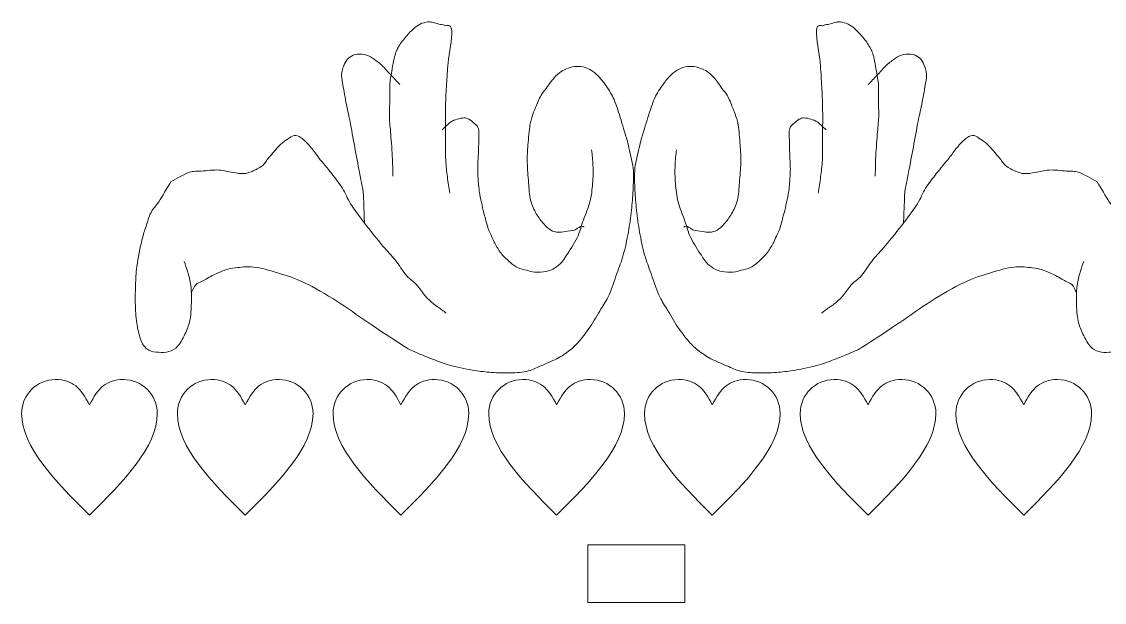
# Model space of a CAD drawing. Header units: millimetres. Extents: x -244 to 210, y -105 to 169.
# Drawn here: x -70.74 to -29.34, y 146.64 to 168.85 of the extents above; entities that cross this region are included whole.
import ezdxf

# ---------------------------------------------------------------- set-up
doc = ezdxf.new("R2010")
doc.units = ezdxf.units.MM
doc.header["$MEASUREMENT"] = 0
doc.layers.add('Camada 1', color=7, linetype='Continuous')

msp = doc.modelspace()

# ---------------------------------------------------------------- linework, layer by layer
at = {"layer": 'Camada 1', "color": 240, "lineweight": 9}
msp.add_lwpolyline([(-49.0958, 146.6429), (-45.3834, 146.6429), (-45.3834, 148.8427), (-49.0958, 148.8427), (-49.0958, 146.6429)], close=True, dxfattribs=at)
at = {"layer": 'Camada 1', "color": 250, "lineweight": 9}
for points, knots in [([(-56.5491, 162.9429), (-56.5532, 163.1602), (-56.5488, 163.3274), (-56.5615, 163.5949), (-56.5615, 163.5949), (-56.5742, 163.8624), (-56.6061, 164.2786), (-56.6252, 164.5458), (-56.6252, 164.5458), (-56.6443, 164.8129), (-56.67, 164.9748), (-56.6762, 165.1978), (-56.6762, 165.1978), (-56.6825, 165.4208), (-56.6652, 165.6642), (-56.6628, 165.877), (-56.6628, 165.877), (-56.6605, 166.0898), (-56.6712, 166.3188), (-56.6624, 166.4747), (-56.6624, 166.4747), (-56.6536, 166.6305), (-56.6408, 166.6286), (-56.6106, 166.8007), (-56.6106, 166.8007), (-56.5804, 166.9728), (-56.5315, 167.3188), (-56.4812, 167.5071), (-56.4812, 167.5071), (-56.4309, 167.6954), (-56.3894, 167.782), (-56.3134, 167.9146), (-56.3134, 167.9146), (-56.2373, 168.0472), (-56.1225, 168.1839), (-56.0296, 168.295), (-56.0296, 168.295), (-55.9367, 168.4059), (-55.8444, 168.503), (-55.7568, 168.5803), (-55.7568, 168.5803), (-55.6691, 168.6576), (-55.5955, 168.7143), (-55.5047, 168.7577), (-55.5047, 168.7577), (-55.4139, 168.801), (-55.2906, 168.8281), (-55.2139, 168.8395), (-55.2139, 168.8395), (-55.1372, 168.8509), (-55.117, 168.8396), (-55.0459, 168.8259), (-55.0459, 168.8259), (-54.9749, 168.8123), (-54.8694, 168.7781), (-54.7876, 168.7577), (-54.7876, 168.7577), (-54.7058, 168.7372), (-54.6373, 168.7442), (-54.555, 168.7031), (-54.555, 168.7031), (-54.4727, 168.662), (-54.3226, 168.8134), (-54.2968, 168.512), (-54.2968, 168.512), (-54.271, 168.2107), (-54.4008, 167.6253), (-54.4334, 167.284), (-54.4334, 167.284), (-54.466, 166.9427), (-54.4758, 166.7451), (-54.4921, 166.4653), (-54.4921, 166.4653), (-54.5085, 166.1855), (-54.5249, 165.9472), (-54.5316, 165.6057), (-54.5316, 165.6057), (-54.5383, 165.2643), (-54.5335, 164.7583), (-54.5325, 164.4186), (-54.5325, 164.4186), (-54.5315, 164.0789), (-54.5373, 163.8192), (-54.5254, 163.5677), (-54.5254, 163.5677), (-54.5136, 163.3163), (-54.4871, 163.1287), (-54.4615, 162.9157), (-54.4615, 162.9157), (-54.4359, 162.7027), (-54.4017, 162.4991), (-54.3717, 162.2908)], [0, 0, 0, 0, 0.0416667, 0.0416667, 0.0416667, 0.0416667, 0.0833333, 0.0833333, 0.0833333, 0.0833333, 0.125, 0.125, 0.125, 0.125, 0.1666667, 0.1666667, 0.1666667, 0.1666667, 0.2083333, 0.2083333, 0.2083333, 0.2083333, 0.25, 0.25, 0.25, 0.25, 0.2916667, 0.2916667, 0.2916667, 0.2916667, 0.3333333, 0.3333333, 0.3333333, 0.3333333, 0.375, 0.375, 0.375, 0.375, 0.4166667, 0.4166667, 0.4166667, 0.4166667, 0.4583333, 0.4583333, 0.4583333, 0.4583333, 0.5, 0.5, 0.5, 0.5, 0.5416667, 0.5416667, 0.5416667, 0.5416667, 0.5833333, 0.5833333, 0.5833333, 0.5833333, 0.625, 0.625, 0.625, 0.625, 0.6666667, 0.6666667, 0.6666667, 0.6666667, 0.7083333, 0.7083333, 0.7083333, 0.7083333, 0.75, 0.75, 0.75, 0.75, 0.7916667, 0.7916667, 0.7916667, 0.7916667, 0.8333333, 0.8333333, 0.8333333, 0.8333333, 0.875, 0.875, 0.875, 0.875, 0.9166667, 0.9166667, 0.9166667, 0.9166667, 1, 1, 1, 1]), ([(-38.1023, 162.9429), (-38.0978, 163.1602), (-38.102, 163.3274), (-38.0889, 163.5949), (-38.0889, 163.5949), (-38.0758, 163.8624), (-38.0433, 164.2786), (-38.0237, 164.5458), (-38.0237, 164.5458), (-38.0042, 164.8129), (-37.9783, 164.9748), (-37.9717, 165.1978), (-37.9717, 165.1978), (-37.9651, 165.4208), (-37.9821, 165.6642), (-37.9841, 165.877), (-37.9841, 165.877), (-37.9861, 166.0898), (-37.9751, 166.3188), (-37.9837, 166.4747), (-37.9837, 166.4747), (-37.9922, 166.6305), (-38.005, 166.6286), (-38.0349, 166.8007), (-38.0349, 166.8007), (-38.0649, 166.9728), (-38.1133, 167.3188), (-38.1633, 167.5071), (-38.1633, 167.5071), (-38.2133, 167.6954), (-38.2547, 167.782), (-38.3305, 167.9146), (-38.3305, 167.9146), (-38.4063, 168.0472), (-38.521, 168.1839), (-38.6137, 168.295), (-38.6137, 168.295), (-38.7064, 168.4059), (-38.7986, 168.503), (-38.8861, 168.5803), (-38.8861, 168.5803), (-38.9737, 168.6576), (-39.0471, 168.7143), (-39.1379, 168.7577), (-39.1379, 168.7577), (-39.2287, 168.801), (-39.3519, 168.8281), (-39.4286, 168.8395), (-39.4286, 168.8395), (-39.5053, 168.8509), (-39.5255, 168.8396), (-39.5966, 168.8259), (-39.5966, 168.8259), (-39.6677, 168.8123), (-39.7732, 168.7781), (-39.8551, 168.7577), (-39.8551, 168.7577), (-39.9369, 168.7372), (-40.0053, 168.7442), (-40.0877, 168.7031), (-40.0877, 168.7031), (-40.17, 168.662), (-40.3199, 168.8134), (-40.3462, 168.512), (-40.3462, 168.512), (-40.3725, 168.2107), (-40.2435, 167.6253), (-40.2114, 167.284), (-40.2114, 167.284), (-40.1794, 166.9427), (-40.1699, 166.7451), (-40.1539, 166.4653), (-40.1539, 166.4653), (-40.138, 166.1855), (-40.122, 165.9472), (-40.1158, 165.6057), (-40.1158, 165.6057), (-40.1096, 165.2643), (-40.1152, 164.7583), (-40.1167, 164.4186), (-40.1167, 164.4186), (-40.1182, 164.0789), (-40.1128, 163.8192), (-40.125, 163.5677), (-40.125, 163.5677), (-40.1372, 163.3163), (-40.164, 163.1287), (-40.1899, 162.9157), (-40.1899, 162.9157), (-40.2159, 162.7027), (-40.2504, 162.4991), (-40.2806, 162.2908)], [0, 0, 0, 0, 0.0416667, 0.0416667, 0.0416667, 0.0416667, 0.0833333, 0.0833333, 0.0833333, 0.0833333, 0.125, 0.125, 0.125, 0.125, 0.1666667, 0.1666667, 0.1666667, 0.1666667, 0.2083333, 0.2083333, 0.2083333, 0.2083333, 0.25, 0.25, 0.25, 0.25, 0.2916667, 0.2916667, 0.2916667, 0.2916667, 0.3333333, 0.3333333, 0.3333333, 0.3333333, 0.375, 0.375, 0.375, 0.375, 0.4166667, 0.4166667, 0.4166667, 0.4166667, 0.4583333, 0.4583333, 0.4583333, 0.4583333, 0.5, 0.5, 0.5, 0.5, 0.5416667, 0.5416667, 0.5416667, 0.5416667, 0.5833333, 0.5833333, 0.5833333, 0.5833333, 0.625, 0.625, 0.625, 0.625, 0.6666667, 0.6666667, 0.6666667, 0.6666667, 0.7083333, 0.7083333, 0.7083333, 0.7083333, 0.75, 0.75, 0.75, 0.75, 0.7916667, 0.7916667, 0.7916667, 0.7916667, 0.8333333, 0.8333333, 0.8333333, 0.8333333, 0.875, 0.875, 0.875, 0.875, 0.9166667, 0.9166667, 0.9166667, 0.9166667, 1, 1, 1, 1]), ([(-56.2758, 166.4475), (-56.3874, 166.5652), (-56.4947, 166.6784), (-56.6106, 166.8007), (-56.6106, 166.8007), (-56.7265, 166.923), (-56.853, 167.0723), (-56.9712, 167.181), (-56.9712, 167.181), (-57.0894, 167.2898), (-57.2091, 167.3846), (-57.3189, 167.4527), (-57.3189, 167.4527), (-57.4286, 167.5208), (-57.5158, 167.5659), (-57.6281, 167.5886), (-57.6281, 167.5886), (-57.7403, 167.6113), (-57.8851, 167.6114), (-57.9889, 167.5886), (-57.9889, 167.5886), (-58.0927, 167.5658), (-58.1766, 167.5174), (-58.2467, 167.4527), (-58.2467, 167.4527), (-58.3168, 167.3882), (-58.3577, 167.3096), (-58.4015, 167.2083), (-58.4015, 167.2083), (-58.4453, 167.1068), (-58.4932, 166.9822), (-58.5049, 166.8551), (-58.5049, 166.8551), (-58.5166, 166.7279), (-58.4943, 166.6832), (-58.4665, 166.5019), (-58.4665, 166.5019), (-58.4387, 166.3205), (-58.3852, 166.0129), (-58.3382, 165.7683), (-58.3382, 165.7683), (-58.2911, 165.5237), (-58.2397, 165.3201), (-58.1841, 165.0348), (-58.1841, 165.0348), (-58.1285, 164.7495), (-58.0643, 164.3782), (-58.0044, 164.0567), (-58.0044, 164.0567), (-57.9445, 163.7352), (-57.8782, 163.3911), (-57.8247, 163.1059), (-57.8247, 163.1059), (-57.7712, 162.8206), (-57.7115, 162.5598), (-57.6836, 162.3451), (-57.6836, 162.3451), (-57.6556, 162.1305), (-57.6666, 162.0282), (-57.6582, 161.8289), (-57.6582, 161.8289), (-57.6497, 161.6297), (-57.6413, 161.3761), (-57.6329, 161.1498)], [0, 0, 0, 0, 0.0588235, 0.0588235, 0.0588235, 0.0588235, 0.1176471, 0.1176471, 0.1176471, 0.1176471, 0.1764706, 0.1764706, 0.1764706, 0.1764706, 0.2352941, 0.2352941, 0.2352941, 0.2352941, 0.2941176, 0.2941176, 0.2941176, 0.2941176, 0.3529412, 0.3529412, 0.3529412, 0.3529412, 0.4117647, 0.4117647, 0.4117647, 0.4117647, 0.4705882, 0.4705882, 0.4705882, 0.4705882, 0.5294118, 0.5294118, 0.5294118, 0.5294118, 0.5882353, 0.5882353, 0.5882353, 0.5882353, 0.6470588, 0.6470588, 0.6470588, 0.6470588, 0.7058824, 0.7058824, 0.7058824, 0.7058824, 0.7647059, 0.7647059, 0.7647059, 0.7647059, 0.8235294, 0.8235294, 0.8235294, 0.8235294, 0.8823529, 0.8823529, 0.8823529, 0.8823529, 1, 1, 1, 1]), ([(-38.3703, 166.4475), (-38.2585, 166.5652), (-38.151, 166.6784), (-38.0349, 166.8007), (-38.0349, 166.8007), (-37.9189, 166.923), (-37.7922, 167.0723), (-37.6738, 167.181), (-37.6738, 167.181), (-37.5555, 167.2898), (-37.4356, 167.3846), (-37.3257, 167.4527), (-37.3257, 167.4527), (-37.2159, 167.5208), (-37.1286, 167.5659), (-37.0163, 167.5886), (-37.0163, 167.5886), (-36.904, 167.6113), (-36.7593, 167.6114), (-36.6555, 167.5886), (-36.6555, 167.5886), (-36.5517, 167.5658), (-36.4679, 167.5174), (-36.3979, 167.4527), (-36.3979, 167.4527), (-36.3279, 167.3882), (-36.287, 167.3096), (-36.2434, 167.2083), (-36.2434, 167.2083), (-36.1998, 167.1068), (-36.1521, 166.9822), (-36.1406, 166.8551), (-36.1406, 166.8551), (-36.1291, 166.7279), (-36.1514, 166.6832), (-36.1795, 166.5019), (-36.1795, 166.5019), (-36.2076, 166.3205), (-36.2615, 166.0129), (-36.3089, 165.7683), (-36.3089, 165.7683), (-36.3564, 165.5237), (-36.4081, 165.3201), (-36.4641, 165.0348), (-36.4641, 165.0348), (-36.5202, 164.7495), (-36.5849, 164.3782), (-36.6453, 164.0567), (-36.6453, 164.0567), (-36.7057, 163.7352), (-36.7725, 163.3911), (-36.8264, 163.1059), (-36.8264, 163.1059), (-36.8803, 162.8206), (-36.9404, 162.5598), (-36.9687, 162.3451), (-36.9687, 162.3451), (-36.997, 162.1305), (-36.9861, 162.0282), (-36.9949, 161.8289), (-36.9949, 161.8289), (-37.0036, 161.6297), (-37.0124, 161.3761), (-37.0212, 161.1498)], [0, 0, 0, 0, 0.0588235, 0.0588235, 0.0588235, 0.0588235, 0.1176471, 0.1176471, 0.1176471, 0.1176471, 0.1764706, 0.1764706, 0.1764706, 0.1764706, 0.2352941, 0.2352941, 0.2352941, 0.2352941, 0.2941176, 0.2941176, 0.2941176, 0.2941176, 0.3529412, 0.3529412, 0.3529412, 0.3529412, 0.4117647, 0.4117647, 0.4117647, 0.4117647, 0.4705882, 0.4705882, 0.4705882, 0.4705882, 0.5294118, 0.5294118, 0.5294118, 0.5294118, 0.5882353, 0.5882353, 0.5882353, 0.5882353, 0.6470588, 0.6470588, 0.6470588, 0.6470588, 0.7058824, 0.7058824, 0.7058824, 0.7058824, 0.7647059, 0.7647059, 0.7647059, 0.7647059, 0.8235294, 0.8235294, 0.8235294, 0.8235294, 0.8823529, 0.8823529, 0.8823529, 0.8823529, 1, 1, 1, 1]), ([(-49.231, 160.9868), (-49.3123, 161.1146), (-49.5468, 160.8871), (-49.6048, 160.8781), (-49.6048, 160.8781), (-49.6628, 160.869), (-49.8497, 160.8373), (-49.9528, 160.8237), (-49.9528, 160.8237), (-50.0559, 160.8101), (-50.1307, 160.7875), (-50.2234, 160.7966), (-50.2234, 160.7966), (-50.3161, 160.8056), (-50.4137, 160.8233), (-50.5068, 160.8781), (-50.5068, 160.8781), (-50.6, 160.9329), (-50.6847, 161.0181), (-50.7773, 161.1226), (-50.7773, 161.1226), (-50.8698, 161.227), (-50.9761, 161.3521), (-51.0605, 161.503), (-51.0605, 161.503), (-51.1449, 161.6537), (-51.2284, 161.8137), (-51.2792, 162.0192), (-51.2792, 162.0192), (-51.3299, 162.2246), (-51.3347, 162.4581), (-51.356, 162.6983), (-51.356, 162.6983), (-51.3773, 162.9386), (-51.4028, 163.2176), (-51.407, 163.4591), (-51.407, 163.4591), (-51.4111, 163.7005), (-51.398, 163.8977), (-51.3807, 164.1382), (-51.3807, 164.1382), (-51.3633, 164.3787), (-51.3351, 164.7009), (-51.3028, 164.899), (-51.3028, 164.899), (-51.2704, 165.097), (-51.2244, 165.2003), (-51.1886, 165.3129), (-51.1886, 165.3129), (-51.1527, 165.4254), (-51.1395, 165.4516), (-51.0882, 165.5722), (-51.0882, 165.5722), (-51.037, 165.6927), (-50.9491, 165.9157), (-50.8811, 166.0361), (-50.8811, 166.0361), (-50.8131, 166.1565), (-50.7464, 166.202), (-50.6839, 166.2885), (-50.6839, 166.2885), (-50.6214, 166.3749), (-50.58, 166.4613), (-50.5061, 166.5546), (-50.5061, 166.5546), (-50.4321, 166.6479), (-50.3286, 166.7709), (-50.2409, 166.8474), (-50.2409, 166.8474), (-50.1533, 166.9238), (-50.0741, 166.9656), (-49.9824, 167.0111), (-49.9824, 167.0111), (-49.8908, 167.0566), (-49.7953, 167.0998), (-49.6916, 167.1203), (-49.6916, 167.1203), (-49.5879, 167.1407), (-49.4745, 167.1499), (-49.3621, 167.1339), (-49.3621, 167.1339), (-49.2498, 167.118), (-49.1236, 167.0773), (-49.0198, 167.0248), (-49.0198, 167.0248), (-48.9161, 166.9723), (-48.8339, 166.9068), (-48.7422, 166.8201), (-48.7422, 166.8201), (-48.6504, 166.7334), (-48.5702, 166.643), (-48.4711, 166.5063), (-48.4711, 166.5063), (-48.3719, 166.3695), (-48.2362, 166.1733), (-48.1484, 166.0015), (-48.1484, 166.0015), (-48.0607, 165.8296), (-48.0239, 165.7037), (-47.9486, 165.4829), (-47.9486, 165.4829), (-47.8733, 165.262), (-47.7649, 164.9053), (-47.6972, 164.6779), (-47.6972, 164.6779), (-47.6295, 164.4504), (-47.5988, 164.3582), (-47.5426, 164.1185), (-47.5426, 164.1185), (-47.4864, 163.8787), (-47.3916, 163.5343), (-47.3608, 163.2417), (-47.3608, 163.2417), (-47.3299, 162.9491), (-47.3504, 162.6676), (-47.3614, 162.3995), (-47.3614, 162.3995), (-47.3724, 162.1314), (-47.3961, 161.9063), (-47.4264, 161.6388), (-47.4264, 161.6388), (-47.4567, 161.3713), (-47.4911, 161.0826), (-47.543, 160.7966), (-47.543, 160.7966), (-47.5949, 160.5105), (-47.6634, 160.191), (-47.737, 159.9272), (-47.737, 159.9272), (-47.8105, 159.6633), (-47.8919, 159.4744), (-47.9823, 159.2208), (-47.9823, 159.2208), (-48.0727, 158.9672), (-48.1776, 158.6336), (-48.2793, 158.4058), (-48.2793, 158.4058), (-48.3811, 158.178), (-48.4686, 158.0662), (-48.589, 157.8624), (-48.589, 157.8624), (-48.7094, 157.6587), (-48.8684, 157.3826), (-49.0019, 157.1832), (-49.0019, 157.1832), (-49.1354, 156.9838), (-49.2597, 156.8167), (-49.3889, 156.6671), (-49.3889, 156.6671), (-49.5181, 156.5174), (-49.6271, 156.4046), (-49.7758, 156.2867), (-49.7758, 156.2867), (-49.9244, 156.1687), (-50.0937, 156.0604), (-50.2786, 155.9607), (-50.2786, 155.9607), (-50.4635, 155.861), (-50.689, 155.7705), (-50.8845, 155.689), (-50.8845, 155.689), (-51.08, 155.6075), (-51.2428, 155.517), (-51.4516, 155.4716), (-51.4516, 155.4716), (-51.6605, 155.4263), (-51.9005, 155.4218), (-52.1347, 155.4173), (-52.1347, 155.4173), (-52.3688, 155.4128), (-52.6265, 155.4264), (-52.8563, 155.4445), (-52.8563, 155.4445), (-53.0861, 155.4626), (-53.26, 155.4807), (-53.5134, 155.526), (-53.5134, 155.526), (-53.7669, 155.5712), (-54.1297, 155.6482), (-54.3767, 155.7162), (-54.3767, 155.7162), (-54.6237, 155.7841), (-54.7589, 155.8429), (-54.9951, 155.9335), (-54.9951, 155.9335), (-55.2313, 156.024), (-55.5833, 156.1599), (-55.7938, 156.2595), (-55.7938, 156.2595), (-56.0044, 156.3591), (-55.9741, 156.3501), (-56.2575, 156.5312), (-56.2575, 156.5312), (-56.5409, 156.7123), (-57.0883, 157.0745), (-57.494, 157.3462), (-57.494, 157.3462), (-57.8997, 157.6179), (-58.286, 157.9077), (-58.6919, 158.1613), (-58.6919, 158.1613), (-59.0977, 158.4148), (-59.5502, 158.6864), (-59.9284, 158.8676), (-59.9284, 158.8676), (-60.3067, 159.0489), (-60.6369, 159.1484), (-60.9591, 159.248), (-60.9591, 159.248), (-61.2813, 159.3476), (-61.5941, 159.4336), (-61.861, 159.4653), (-61.861, 159.4653), (-62.1278, 159.497), (-62.3763, 159.4563), (-62.5569, 159.4382), (-62.5569, 159.4382), (-62.7374, 159.42), (-62.8037, 159.4019), (-62.9435, 159.3567), (-62.9435, 159.3567), (-63.0833, 159.3114), (-63.2464, 159.2389), (-63.3947, 159.1665), (-63.3947, 159.1665), (-63.543, 159.0941), (-63.7191, 158.9853), (-63.833, 158.922), (-63.833, 158.922), (-63.9469, 158.8586), (-64.0054, 158.8626), (-64.078, 158.7861), (-64.078, 158.7861), (-64.1505, 158.7097), (-64.1984, 158.5779), (-64.2586, 158.4737)], [0, 0, 0, 0, 0.0166667, 0.0166667, 0.0166667, 0.0166667, 0.0333333, 0.0333333, 0.0333333, 0.0333333, 0.05, 0.05, 0.05, 0.05, 0.0666667, 0.0666667, 0.0666667, 0.0666667, 0.0833333, 0.0833333, 0.0833333, 0.0833333, 0.1, 0.1, 0.1, 0.1, 0.1166667, 0.1166667, 0.1166667, 0.1166667, 0.1333333, 0.1333333, 0.1333333, 0.1333333, 0.15, 0.15, 0.15, 0.15, 0.1666667, 0.1666667, 0.1666667, 0.1666667, 0.1833333, 0.1833333, 0.1833333, 0.1833333, 0.2, 0.2, 0.2, 0.2, 0.2166667, 0.2166667, 0.2166667, 0.2166667, 0.2333333, 0.2333333, 0.2333333, 0.2333333, 0.25, 0.25, 0.25, 0.25, 0.2666667, 0.2666667, 0.2666667, 0.2666667, 0.2833333, 0.2833333, 0.2833333, 0.2833333, 0.3, 0.3, 0.3, 0.3, 0.3166667, 0.3166667, 0.3166667, 0.3166667, 0.3333333, 0.3333333, 0.3333333, 0.3333333, 0.35, 0.35, 0.35, 0.35, 0.3666667, 0.3666667, 0.3666667, 0.3666667, 0.3833333, 0.3833333, 0.3833333, 0.3833333, 0.4, 0.4, 0.4, 0.4, 0.4166667, 0.4166667, 0.4166667, 0.4166667, 0.4333333, 0.4333333, 0.4333333, 0.4333333, 0.45, 0.45, 0.45, 0.45, 0.4666667, 0.4666667, 0.4666667, 0.4666667, 0.4833333, 0.4833333, 0.4833333, 0.4833333, 0.5, 0.5, 0.5, 0.5, 0.5166667, 0.5166667, 0.5166667, 0.5166667, 0.5333333, 0.5333333, 0.5333333, 0.5333333, 0.55, 0.55, 0.55, 0.55, 0.5666667, 0.5666667, 0.5666667, 0.5666667, 0.5833333, 0.5833333, 0.5833333, 0.5833333, 0.6, 0.6, 0.6, 0.6, 0.6166667, 0.6166667, 0.6166667, 0.6166667, 0.6333333, 0.6333333, 0.6333333, 0.6333333, 0.65, 0.65, 0.65, 0.65, 0.6666667, 0.6666667, 0.6666667, 0.6666667, 0.6833333, 0.6833333, 0.6833333, 0.6833333, 0.7, 0.7, 0.7, 0.7, 0.7166667, 0.7166667, 0.7166667, 0.7166667, 0.7333333, 0.7333333, 0.7333333, 0.7333333, 0.75, 0.75, 0.75, 0.75, 0.7666667, 0.7666667, 0.7666667, 0.7666667, 0.7833333, 0.7833333, 0.7833333, 0.7833333, 0.8, 0.8, 0.8, 0.8, 0.8166667, 0.8166667, 0.8166667, 0.8166667, 0.8333333, 0.8333333, 0.8333333, 0.8333333, 0.85, 0.85, 0.85, 0.85, 0.8666667, 0.8666667, 0.8666667, 0.8666667, 0.8833333, 0.8833333, 0.8833333, 0.8833333, 0.9, 0.9, 0.9, 0.9, 0.9166667, 0.9166667, 0.9166667, 0.9166667, 0.9333333, 0.9333333, 0.9333333, 0.9333333, 0.95, 0.95, 0.95, 0.95, 0.9666667, 0.9666667, 0.9666667, 0.9666667, 1, 1, 1, 1]), ([(-45.4233, 160.9868), (-45.3418, 161.1146), (-45.1077, 160.8871), (-45.0497, 160.8781), (-45.0497, 160.8781), (-44.9917, 160.869), (-44.8049, 160.8373), (-44.7018, 160.8237), (-44.7018, 160.8237), (-44.5987, 160.8101), (-44.524, 160.7875), (-44.4312, 160.7966), (-44.4312, 160.7966), (-44.3385, 160.8056), (-44.2409, 160.8233), (-44.1476, 160.8781), (-44.1476, 160.8781), (-44.0544, 160.9329), (-43.9695, 161.0181), (-43.8768, 161.1226), (-43.8768, 161.1226), (-43.7841, 161.227), (-43.6777, 161.3521), (-43.593, 161.503), (-43.593, 161.503), (-43.5084, 161.6537), (-43.4247, 161.8137), (-43.3736, 162.0192), (-43.3736, 162.0192), (-43.3225, 162.2246), (-43.3174, 162.4581), (-43.2958, 162.6983), (-43.2958, 162.6983), (-43.2741, 162.9386), (-43.2481, 163.2176), (-43.2436, 163.4591), (-43.2436, 163.4591), (-43.2392, 163.7005), (-43.2519, 163.8977), (-43.2689, 164.1382), (-43.2689, 164.1382), (-43.2859, 164.3787), (-43.3136, 164.7009), (-43.3457, 164.899), (-43.3457, 164.899), (-43.3777, 165.097), (-43.4235, 165.2003), (-43.4592, 165.3129), (-43.4592, 165.3129), (-43.4949, 165.4254), (-43.5081, 165.4516), (-43.5592, 165.5722), (-43.5592, 165.5722), (-43.6102, 165.6927), (-43.6978, 165.9157), (-43.7656, 166.0361), (-43.7656, 166.0361), (-43.8334, 166.1565), (-43.9, 166.202), (-43.9624, 166.2885), (-43.9624, 166.2885), (-44.0248, 166.3749), (-44.066, 166.4613), (-44.1399, 166.5546), (-44.1399, 166.5546), (-44.2137, 166.6479), (-44.317, 166.7709), (-44.4046, 166.8474), (-44.4046, 166.8474), (-44.4921, 166.9238), (-44.5712, 166.9656), (-44.6628, 167.0111), (-44.6628, 167.0111), (-44.7544, 167.0566), (-44.8498, 167.0998), (-44.9534, 167.1203), (-44.9534, 167.1203), (-45.0571, 167.1407), (-45.1706, 167.1499), (-45.2829, 167.1339), (-45.2829, 167.1339), (-45.3953, 167.118), (-45.5216, 167.0773), (-45.6254, 167.0248), (-45.6254, 167.0248), (-45.7292, 166.9723), (-45.8115, 166.9068), (-45.9034, 166.8201), (-45.9034, 166.8201), (-45.9952, 166.7334), (-46.0755, 166.643), (-46.1749, 166.5063), (-46.1749, 166.5063), (-46.2743, 166.3695), (-46.4103, 166.1733), (-46.4983, 166.0015), (-46.4983, 166.0015), (-46.5863, 165.8296), (-46.6234, 165.7037), (-46.699, 165.4829), (-46.699, 165.4829), (-46.7746, 165.262), (-46.8835, 164.9053), (-46.9515, 164.6779), (-46.9515, 164.6779), (-47.0196, 164.4504), (-47.0505, 164.3582), (-47.107, 164.1185), (-47.107, 164.1185), (-47.1635, 163.8787), (-47.2589, 163.5343), (-47.2902, 163.2417), (-47.2902, 163.2417), (-47.3215, 162.9491), (-47.3014, 162.6676), (-47.2908, 162.3995), (-47.2908, 162.3995), (-47.2802, 162.1314), (-47.2569, 161.9063), (-47.2269, 161.6388), (-47.2269, 161.6388), (-47.197, 161.3713), (-47.1631, 161.0826), (-47.1116, 160.7966), (-47.1116, 160.7966), (-47.0601, 160.5105), (-46.9921, 160.191), (-46.919, 159.9272), (-46.919, 159.9272), (-46.8458, 159.6633), (-46.7647, 159.4744), (-46.6746, 159.2208), (-46.6746, 159.2208), (-46.5846, 158.9672), (-46.4802, 158.6336), (-46.3789, 158.4058), (-46.3789, 158.4058), (-46.2775, 158.178), (-46.1901, 158.0662), (-46.07, 157.8624), (-46.07, 157.8624), (-45.9499, 157.6587), (-45.7913, 157.3826), (-45.6581, 157.1832), (-45.6581, 157.1832), (-45.525, 156.9838), (-45.4009, 156.8167), (-45.272, 156.6671), (-45.272, 156.6671), (-45.143, 156.5174), (-45.0341, 156.4046), (-44.8856, 156.2867), (-44.8856, 156.2867), (-44.7372, 156.1687), (-44.5681, 156.0604), (-44.3833, 155.9607), (-44.3833, 155.9607), (-44.1985, 155.861), (-43.9732, 155.7705), (-43.7778, 155.689), (-43.7778, 155.689), (-43.5824, 155.6075), (-43.4198, 155.517), (-43.211, 155.4716), (-43.211, 155.4716), (-43.0022, 155.4263), (-42.7622, 155.4218), (-42.528, 155.4173), (-42.528, 155.4173), (-42.2939, 155.4128), (-42.0362, 155.4264), (-41.8064, 155.4445), (-41.8064, 155.4445), (-41.5765, 155.4626), (-41.4026, 155.4807), (-41.1491, 155.526), (-41.1491, 155.526), (-40.8956, 155.5712), (-40.5327, 155.6482), (-40.2856, 155.7162), (-40.2856, 155.7162), (-40.0384, 155.7841), (-39.9031, 155.8429), (-39.6668, 155.9335), (-39.6668, 155.9335), (-39.4305, 156.024), (-39.0783, 156.1599), (-38.8676, 156.2595), (-38.8676, 156.2595), (-38.6569, 156.3591), (-38.6871, 156.3501), (-38.4035, 156.5312), (-38.4035, 156.5312), (-38.1199, 156.7123), (-37.5719, 157.0745), (-37.1658, 157.3462), (-37.1658, 157.3462), (-36.7597, 157.6179), (-36.3729, 157.9077), (-35.9667, 158.1613), (-35.9667, 158.1613), (-35.5605, 158.4148), (-35.1076, 158.6864), (-34.7291, 158.8676), (-34.7291, 158.8676), (-34.3505, 159.0489), (-34.0202, 159.1484), (-33.6979, 159.248), (-33.6979, 159.248), (-33.3755, 159.3476), (-33.0625, 159.4336), (-32.7956, 159.4653), (-32.7956, 159.4653), (-32.5288, 159.497), (-32.2803, 159.4563), (-32.0998, 159.4382), (-32.0998, 159.4382), (-31.9193, 159.42), (-31.853, 159.4019), (-31.7133, 159.3567), (-31.7133, 159.3567), (-31.5735, 159.3114), (-31.4106, 159.2389), (-31.2624, 159.1665), (-31.2624, 159.1665), (-31.1142, 159.0941), (-30.9382, 158.9853), (-30.8244, 158.922), (-30.8244, 158.922), (-30.7106, 158.8586), (-30.6521, 158.8626), (-30.5797, 158.7861), (-30.5797, 158.7861), (-30.5072, 158.7097), (-30.4596, 158.5779), (-30.3995, 158.4737)], [0, 0, 0, 0, 0.0166667, 0.0166667, 0.0166667, 0.0166667, 0.0333333, 0.0333333, 0.0333333, 0.0333333, 0.05, 0.05, 0.05, 0.05, 0.0666667, 0.0666667, 0.0666667, 0.0666667, 0.0833333, 0.0833333, 0.0833333, 0.0833333, 0.1, 0.1, 0.1, 0.1, 0.1166667, 0.1166667, 0.1166667, 0.1166667, 0.1333333, 0.1333333, 0.1333333, 0.1333333, 0.15, 0.15, 0.15, 0.15, 0.1666667, 0.1666667, 0.1666667, 0.1666667, 0.1833333, 0.1833333, 0.1833333, 0.1833333, 0.2, 0.2, 0.2, 0.2, 0.2166667, 0.2166667, 0.2166667, 0.2166667, 0.2333333, 0.2333333, 0.2333333, 0.2333333, 0.25, 0.25, 0.25, 0.25, 0.2666667, 0.2666667, 0.2666667, 0.2666667, 0.2833333, 0.2833333, 0.2833333, 0.2833333, 0.3, 0.3, 0.3, 0.3, 0.3166667, 0.3166667, 0.3166667, 0.3166667, 0.3333333, 0.3333333, 0.3333333, 0.3333333, 0.35, 0.35, 0.35, 0.35, 0.3666667, 0.3666667, 0.3666667, 0.3666667, 0.3833333, 0.3833333, 0.3833333, 0.3833333, 0.4, 0.4, 0.4, 0.4, 0.4166667, 0.4166667, 0.4166667, 0.4166667, 0.4333333, 0.4333333, 0.4333333, 0.4333333, 0.45, 0.45, 0.45, 0.45, 0.4666667, 0.4666667, 0.4666667, 0.4666667, 0.4833333, 0.4833333, 0.4833333, 0.4833333, 0.5, 0.5, 0.5, 0.5, 0.5166667, 0.5166667, 0.5166667, 0.5166667, 0.5333333, 0.5333333, 0.5333333, 0.5333333, 0.55, 0.55, 0.55, 0.55, 0.5666667, 0.5666667, 0.5666667, 0.5666667, 0.5833333, 0.5833333, 0.5833333, 0.5833333, 0.6, 0.6, 0.6, 0.6, 0.6166667, 0.6166667, 0.6166667, 0.6166667, 0.6333333, 0.6333333, 0.6333333, 0.6333333, 0.65, 0.65, 0.65, 0.65, 0.6666667, 0.6666667, 0.6666667, 0.6666667, 0.6833333, 0.6833333, 0.6833333, 0.6833333, 0.7, 0.7, 0.7, 0.7, 0.7166667, 0.7166667, 0.7166667, 0.7166667, 0.7333333, 0.7333333, 0.7333333, 0.7333333, 0.75, 0.75, 0.75, 0.75, 0.7666667, 0.7666667, 0.7666667, 0.7666667, 0.7833333, 0.7833333, 0.7833333, 0.7833333, 0.8, 0.8, 0.8, 0.8, 0.8166667, 0.8166667, 0.8166667, 0.8166667, 0.8333333, 0.8333333, 0.8333333, 0.8333333, 0.85, 0.85, 0.85, 0.85, 0.8666667, 0.8666667, 0.8666667, 0.8666667, 0.8833333, 0.8833333, 0.8833333, 0.8833333, 0.9, 0.9, 0.9, 0.9, 0.9166667, 0.9166667, 0.9166667, 0.9166667, 0.9333333, 0.9333333, 0.9333333, 0.9333333, 0.95, 0.95, 0.95, 0.95, 0.9666667, 0.9666667, 0.9666667, 0.9666667, 1, 1, 1, 1]), ([(-54.6663, 164.7087), (-54.5589, 164.8084), (-54.4412, 164.9393), (-54.3439, 165.0076), (-54.3439, 165.0076), (-54.2467, 165.0759), (-54.1721, 165.0891), (-54.0861, 165.1163), (-54.0861, 165.1163), (-54.0001, 165.1434), (-53.904, 165.1706), (-53.8283, 165.1706), (-53.8283, 165.1706), (-53.7527, 165.1706), (-53.7021, 165.1527), (-53.6351, 165.1163), (-53.6351, 165.1163), (-53.5681, 165.0799), (-53.4893, 165.0123), (-53.429, 164.9533), (-53.429, 164.9533), (-53.3687, 164.8943), (-53.306, 164.8862), (-53.2745, 164.7631), (-53.2745, 164.7631), (-53.243, 164.6401), (-53.2619, 164.4645), (-53.262, 164.3012), (-53.262, 164.3012), (-53.2621, 164.138), (-53.2687, 163.9662), (-53.2753, 163.785), (-53.2753, 163.785), (-53.2818, 163.6039), (-53.3038, 163.4251), (-53.3015, 163.2145), (-53.3015, 163.2145), (-53.2991, 163.004), (-53.2749, 162.6917), (-53.2612, 162.5293), (-53.2612, 162.5293), (-53.2474, 162.3668), (-53.2403, 162.36), (-53.2194, 162.2427), (-53.2194, 162.2427), (-53.1985, 162.1255), (-53.1663, 161.962), (-53.1357, 161.8266), (-53.1357, 161.8266), (-53.1051, 161.6911), (-53.0751, 161.5798), (-53.0359, 161.4308), (-53.0359, 161.4308), (-52.9967, 161.2819), (-52.9395, 161.0528), (-52.9006, 160.9327), (-52.9006, 160.9327), (-52.8617, 160.8126), (-52.8426, 160.7997), (-52.8038, 160.7144), (-52.8038, 160.7144), (-52.7651, 160.6291), (-52.7287, 160.5334), (-52.6684, 160.4207), (-52.6684, 160.4207), (-52.6081, 160.3079), (-52.5312, 160.1575), (-52.4426, 160.0386), (-52.4426, 160.0386), (-52.354, 159.9197), (-52.2492, 159.8092), (-52.1392, 159.7112), (-52.1392, 159.7112), (-52.0292, 159.6132), (-51.9041, 159.5134), (-51.7841, 159.4519), (-51.7841, 159.4519), (-51.6641, 159.3902), (-51.5321, 159.3722), (-51.4224, 159.3427), (-51.4224, 159.3427), (-51.3126, 159.3132), (-51.2493, 159.2813), (-51.1253, 159.2745), (-51.1253, 159.2745), (-51.0012, 159.2677), (-50.8069, 159.2767), (-50.6795, 159.3018), (-50.6795, 159.3018), (-50.552, 159.3268), (-50.4602, 159.3675), (-50.3628, 159.4246), (-50.3628, 159.4246), (-50.2654, 159.4817), (-50.1747, 159.5606), (-50.0978, 159.6429), (-50.0978, 159.6429), (-50.0209, 159.7252), (-50.0032, 159.7597), (-49.9038, 159.9158), (-49.9038, 159.9158), (-49.8044, 160.0719), (-49.6102, 160.3528), (-49.5019, 160.5792), (-49.5019, 160.5792), (-49.3936, 160.8057), (-49.3415, 161.0323), (-49.2597, 161.2633), (-49.2597, 161.2633), (-49.1779, 161.4942), (-49.0707, 161.7268), (-49.0112, 161.9648), (-49.0112, 161.9648), (-48.9517, 162.2029), (-48.9272, 162.4384), (-48.9076, 162.6712), (-48.9076, 162.6712), (-48.8879, 162.904), (-48.8878, 163.1364), (-48.8942, 163.3503), (-48.8942, 163.3503), (-48.9005, 163.5644), (-48.9282, 163.7488), (-48.9453, 163.9481)], [0, 0, 0, 0, 0.03125, 0.03125, 0.03125, 0.03125, 0.0625, 0.0625, 0.0625, 0.0625, 0.09375, 0.09375, 0.09375, 0.09375, 0.125, 0.125, 0.125, 0.125, 0.15625, 0.15625, 0.15625, 0.15625, 0.1875, 0.1875, 0.1875, 0.1875, 0.21875, 0.21875, 0.21875, 0.21875, 0.25, 0.25, 0.25, 0.25, 0.28125, 0.28125, 0.28125, 0.28125, 0.3125, 0.3125, 0.3125, 0.3125, 0.34375, 0.34375, 0.34375, 0.34375, 0.375, 0.375, 0.375, 0.375, 0.40625, 0.40625, 0.40625, 0.40625, 0.4375, 0.4375, 0.4375, 0.4375, 0.46875, 0.46875, 0.46875, 0.46875, 0.5, 0.5, 0.5, 0.5, 0.53125, 0.53125, 0.53125, 0.53125, 0.5625, 0.5625, 0.5625, 0.5625, 0.59375, 0.59375, 0.59375, 0.59375, 0.625, 0.625, 0.625, 0.625, 0.65625, 0.65625, 0.65625, 0.65625, 0.6875, 0.6875, 0.6875, 0.6875, 0.71875, 0.71875, 0.71875, 0.71875, 0.75, 0.75, 0.75, 0.75, 0.78125, 0.78125, 0.78125, 0.78125, 0.8125, 0.8125, 0.8125, 0.8125, 0.84375, 0.84375, 0.84375, 0.84375, 0.875, 0.875, 0.875, 0.875, 0.90625, 0.90625, 0.90625, 0.90625, 0.9375, 0.9375, 0.9375, 0.9375, 1, 1, 1, 1]), ([(-39.9824, 164.7087), (-40.0897, 164.8084), (-40.2072, 164.9393), (-40.3043, 165.0076), (-40.3043, 165.0076), (-40.4015, 165.0759), (-40.476, 165.0891), (-40.562, 165.1163), (-40.562, 165.1163), (-40.648, 165.1434), (-40.744, 165.1706), (-40.8197, 165.1706), (-40.8197, 165.1706), (-40.8954, 165.1706), (-40.946, 165.1527), (-41.013, 165.1163), (-41.013, 165.1163), (-41.08, 165.0799), (-41.159, 165.0123), (-41.2193, 164.9533), (-41.2193, 164.9533), (-41.2797, 164.8943), (-41.3424, 164.8862), (-41.3741, 164.7631), (-41.3741, 164.7631), (-41.4058, 164.6401), (-41.3872, 164.4645), (-41.3873, 164.3012), (-41.3873, 164.3012), (-41.3875, 164.138), (-41.3811, 163.9662), (-41.3748, 163.785), (-41.3748, 163.785), (-41.3685, 163.6039), (-41.3468, 163.4251), (-41.3495, 163.2145), (-41.3495, 163.2145), (-41.3522, 163.004), (-41.3768, 162.6917), (-41.3908, 162.5293), (-41.3908, 162.5293), (-41.4048, 162.3668), (-41.4119, 162.36), (-41.433, 162.2427), (-41.433, 162.2427), (-41.4541, 162.1255), (-41.4865, 161.962), (-41.5173, 161.8266), (-41.5173, 161.8266), (-41.5481, 161.6911), (-41.5783, 161.5798), (-41.6178, 161.4308), (-41.6178, 161.4308), (-41.6572, 161.2819), (-41.7148, 161.0528), (-41.7538, 160.9327), (-41.7538, 160.9327), (-41.7929, 160.8126), (-41.812, 160.7997), (-41.8509, 160.7144), (-41.8509, 160.7144), (-41.8897, 160.6291), (-41.9263, 160.5334), (-41.9867, 160.4207), (-41.9867, 160.4207), (-42.0472, 160.3079), (-42.1244, 160.1575), (-42.2131, 160.0386), (-42.2131, 160.0386), (-42.3019, 159.9197), (-42.4069, 159.8092), (-42.517, 159.7112), (-42.517, 159.7112), (-42.6272, 159.6132), (-42.7525, 159.5134), (-42.8725, 159.4519), (-42.8725, 159.4519), (-42.9926, 159.3902), (-43.1246, 159.3722), (-43.2344, 159.3427), (-43.2344, 159.3427), (-43.3442, 159.3132), (-43.4075, 159.2813), (-43.5316, 159.2745), (-43.5316, 159.2745), (-43.6557, 159.2677), (-43.85, 159.2767), (-43.9774, 159.3018), (-43.9774, 159.3018), (-44.1048, 159.3268), (-44.1966, 159.3675), (-44.2939, 159.4246), (-44.2939, 159.4246), (-44.3911, 159.4817), (-44.4818, 159.5606), (-44.5586, 159.6429), (-44.5586, 159.6429), (-44.6354, 159.7252), (-44.653, 159.7597), (-44.7521, 159.9158), (-44.7521, 159.9158), (-44.8513, 160.0719), (-45.0451, 160.3528), (-45.153, 160.5792), (-45.153, 160.5792), (-45.2609, 160.8057), (-45.3128, 161.0323), (-45.3942, 161.2633), (-45.3942, 161.2633), (-45.4757, 161.4942), (-45.5825, 161.7268), (-45.6417, 161.9648), (-45.6417, 161.9648), (-45.7008, 162.2029), (-45.7249, 162.4384), (-45.7442, 162.6712), (-45.7442, 162.6712), (-45.7635, 162.904), (-45.7632, 163.1364), (-45.7566, 163.3503), (-45.7566, 163.3503), (-45.7499, 163.5644), (-45.7219, 163.7488), (-45.7046, 163.9481)], [0, 0, 0, 0, 0.03125, 0.03125, 0.03125, 0.03125, 0.0625, 0.0625, 0.0625, 0.0625, 0.09375, 0.09375, 0.09375, 0.09375, 0.125, 0.125, 0.125, 0.125, 0.15625, 0.15625, 0.15625, 0.15625, 0.1875, 0.1875, 0.1875, 0.1875, 0.21875, 0.21875, 0.21875, 0.21875, 0.25, 0.25, 0.25, 0.25, 0.28125, 0.28125, 0.28125, 0.28125, 0.3125, 0.3125, 0.3125, 0.3125, 0.34375, 0.34375, 0.34375, 0.34375, 0.375, 0.375, 0.375, 0.375, 0.40625, 0.40625, 0.40625, 0.40625, 0.4375, 0.4375, 0.4375, 0.4375, 0.46875, 0.46875, 0.46875, 0.46875, 0.5, 0.5, 0.5, 0.5, 0.53125, 0.53125, 0.53125, 0.53125, 0.5625, 0.5625, 0.5625, 0.5625, 0.59375, 0.59375, 0.59375, 0.59375, 0.625, 0.625, 0.625, 0.625, 0.65625, 0.65625, 0.65625, 0.65625, 0.6875, 0.6875, 0.6875, 0.6875, 0.71875, 0.71875, 0.71875, 0.71875, 0.75, 0.75, 0.75, 0.75, 0.78125, 0.78125, 0.78125, 0.78125, 0.8125, 0.8125, 0.8125, 0.8125, 0.84375, 0.84375, 0.84375, 0.84375, 0.875, 0.875, 0.875, 0.875, 0.90625, 0.90625, 0.90625, 0.90625, 0.9375, 0.9375, 0.9375, 0.9375, 1, 1, 1, 1]), ([(-65.029, 162.729), (-64.8009, 162.8469), (-64.5384, 163.016), (-64.3421, 163.0841), (-64.3421, 163.0841), (-64.1457, 163.1522), (-64.0465, 163.1206), (-63.8557, 163.136), (-63.8557, 163.136), (-63.6648, 163.1514), (-63.3951, 163.186), (-63.1967, 163.1769), (-63.1967, 163.1769), (-62.9983, 163.1679), (-62.8242, 163.1041), (-62.667, 163.0814), (-62.667, 163.0814), (-62.5098, 163.0587), (-62.3767, 163.0337), (-62.2536, 163.0404), (-62.2536, 163.0404), (-62.1304, 163.0472), (-62.0503, 163.0722), (-61.9305, 163.1224), (-61.9305, 163.1224), (-61.8107, 163.1725), (-61.6471, 163.2489), (-61.5362, 163.3407), (-61.5362, 163.3407), (-61.4254, 163.4324), (-61.3851, 163.5352), (-61.2711, 163.6682), (-61.2711, 163.6682), (-61.1571, 163.8011), (-60.9696, 164.0234), (-60.8523, 164.1382), (-60.8523, 164.1382), (-60.735, 164.2531), (-60.6568, 164.2967), (-60.5686, 164.3556), (-60.5686, 164.3556), (-60.4804, 164.4145), (-60.4113, 164.4822), (-60.3237, 164.4914), (-60.3237, 164.4914), (-60.236, 164.5007), (-60.1637, 164.4876), (-60.0531, 164.4099), (-60.0531, 164.4099), (-59.9425, 164.3322), (-59.7829, 164.1611), (-59.6668, 164.0296), (-59.6668, 164.0296), (-59.5507, 163.898), (-59.4866, 163.785), (-59.3578, 163.622), (-59.3578, 163.622), (-59.2291, 163.4591), (-59.0424, 163.2417), (-58.8944, 163.0515), (-58.8944, 163.0515), (-58.7463, 162.8613), (-58.5923, 162.6764), (-58.4695, 162.481), (-58.4695, 162.481), (-58.3468, 162.2856), (-58.3006, 162.1058), (-58.1607, 161.8833), (-58.1607, 161.8833), (-58.0209, 161.6608), (-57.8368, 161.4169), (-57.6329, 161.1498), (-57.6329, 161.1498), (-57.429, 160.8826), (-57.133, 160.5159), (-56.9377, 160.2804), (-56.9377, 160.2804), (-56.7424, 160.0449), (-56.6137, 159.9273), (-56.4613, 159.737), (-56.4613, 159.737), (-56.3088, 159.5468), (-56.1614, 159.2983), (-56.0236, 159.1393), (-56.0236, 159.1393), (-55.8858, 158.9803), (-55.7535, 158.9133), (-55.6373, 158.7861), (-55.6373, 158.7861), (-55.5211, 158.659), (-55.4315, 158.4966), (-55.3283, 158.3786), (-55.3283, 158.3786), (-55.2251, 158.2607), (-55.1289, 158.1704), (-55.0192, 158.0797), (-55.0192, 158.0797), (-54.9096, 157.9891), (-54.7573, 157.8986), (-54.6715, 157.8353), (-54.6715, 157.8353), (-54.5856, 157.7719), (-54.5599, 157.7447), (-54.5041, 157.6994)], [0, 0, 0, 0, 0.037037, 0.037037, 0.037037, 0.037037, 0.0740741, 0.0740741, 0.0740741, 0.0740741, 0.1111111, 0.1111111, 0.1111111, 0.1111111, 0.1481481, 0.1481481, 0.1481481, 0.1481481, 0.1851852, 0.1851852, 0.1851852, 0.1851852, 0.2222222, 0.2222222, 0.2222222, 0.2222222, 0.2592593, 0.2592593, 0.2592593, 0.2592593, 0.2962963, 0.2962963, 0.2962963, 0.2962963, 0.3333333, 0.3333333, 0.3333333, 0.3333333, 0.3703704, 0.3703704, 0.3703704, 0.3703704, 0.4074074, 0.4074074, 0.4074074, 0.4074074, 0.4444444, 0.4444444, 0.4444444, 0.4444444, 0.4814815, 0.4814815, 0.4814815, 0.4814815, 0.5185185, 0.5185185, 0.5185185, 0.5185185, 0.5555556, 0.5555556, 0.5555556, 0.5555556, 0.5925926, 0.5925926, 0.5925926, 0.5925926, 0.6296296, 0.6296296, 0.6296296, 0.6296296, 0.6666667, 0.6666667, 0.6666667, 0.6666667, 0.7037037, 0.7037037, 0.7037037, 0.7037037, 0.7407407, 0.7407407, 0.7407407, 0.7407407, 0.7777778, 0.7777778, 0.7777778, 0.7777778, 0.8148148, 0.8148148, 0.8148148, 0.8148148, 0.8518519, 0.8518519, 0.8518519, 0.8518519, 0.8888889, 0.8888889, 0.8888889, 0.8888889, 0.9259259, 0.9259259, 0.9259259, 0.9259259, 1, 1, 1, 1]), ([(-29.6227, 162.729), (-29.8506, 162.8469), (-30.1128, 163.016), (-30.3091, 163.0841), (-30.3091, 163.0841), (-30.5054, 163.1522), (-30.6046, 163.1206), (-30.7954, 163.136), (-30.7954, 163.136), (-30.9863, 163.1514), (-31.2559, 163.186), (-31.4543, 163.1769), (-31.4543, 163.1769), (-31.6527, 163.1679), (-31.827, 163.1041), (-31.9842, 163.0814), (-31.9842, 163.0814), (-32.1414, 163.0587), (-32.2745, 163.0337), (-32.3977, 163.0404), (-32.3977, 163.0404), (-32.5208, 163.0472), (-32.6009, 163.0722), (-32.7206, 163.1224), (-32.7206, 163.1224), (-32.8404, 163.1725), (-33.0038, 163.2489), (-33.1145, 163.3407), (-33.1145, 163.3407), (-33.2253, 163.4324), (-33.2653, 163.5352), (-33.3792, 163.6682), (-33.3792, 163.6682), (-33.493, 163.8011), (-33.6801, 164.0234), (-33.7973, 164.1382), (-33.7973, 164.1382), (-33.9144, 164.2531), (-33.9925, 164.2967), (-34.0806, 164.3556), (-34.0806, 164.3556), (-34.1687, 164.4145), (-34.2377, 164.4822), (-34.3254, 164.4914), (-34.3254, 164.4914), (-34.413, 164.5007), (-34.4853, 164.4876), (-34.596, 164.4099), (-34.596, 164.4099), (-34.7068, 164.3322), (-34.8666, 164.1611), (-34.9829, 164.0296), (-34.9829, 164.0296), (-35.0992, 163.898), (-35.1635, 163.785), (-35.2925, 163.622), (-35.2925, 163.622), (-35.4215, 163.4591), (-35.6085, 163.2417), (-35.7568, 163.0515), (-35.7568, 163.0515), (-35.9052, 162.8613), (-36.0595, 162.6764), (-36.1825, 162.481), (-36.1825, 162.481), (-36.3056, 162.2856), (-36.3521, 162.1058), (-36.4923, 161.8833), (-36.4923, 161.8833), (-36.6325, 161.6608), (-36.8169, 161.4169), (-37.0212, 161.1498), (-37.0212, 161.1498), (-37.2254, 160.8826), (-37.5221, 160.5159), (-37.7177, 160.2804), (-37.7177, 160.2804), (-37.9133, 160.0449), (-38.0422, 159.9273), (-38.1949, 159.737), (-38.1949, 159.737), (-38.3477, 159.5468), (-38.4955, 159.2983), (-38.6335, 159.1393), (-38.6335, 159.1393), (-38.7715, 158.9803), (-38.904, 158.9133), (-39.0204, 158.7861), (-39.0204, 158.7861), (-39.1367, 158.659), (-39.2266, 158.4966), (-39.3299, 158.3786), (-39.3299, 158.3786), (-39.4333, 158.2607), (-39.5297, 158.1704), (-39.6395, 158.0797), (-39.6395, 158.0797), (-39.7492, 157.9891), (-39.9016, 157.8986), (-39.9876, 157.8353), (-39.9876, 157.8353), (-40.0735, 157.7719), (-40.0993, 157.7447), (-40.1552, 157.6994)], [0, 0, 0, 0, 0.037037, 0.037037, 0.037037, 0.037037, 0.0740741, 0.0740741, 0.0740741, 0.0740741, 0.1111111, 0.1111111, 0.1111111, 0.1111111, 0.1481481, 0.1481481, 0.1481481, 0.1481481, 0.1851852, 0.1851852, 0.1851852, 0.1851852, 0.2222222, 0.2222222, 0.2222222, 0.2222222, 0.2592593, 0.2592593, 0.2592593, 0.2592593, 0.2962963, 0.2962963, 0.2962963, 0.2962963, 0.3333333, 0.3333333, 0.3333333, 0.3333333, 0.3703704, 0.3703704, 0.3703704, 0.3703704, 0.4074074, 0.4074074, 0.4074074, 0.4074074, 0.4444444, 0.4444444, 0.4444444, 0.4444444, 0.4814815, 0.4814815, 0.4814815, 0.4814815, 0.5185185, 0.5185185, 0.5185185, 0.5185185, 0.5555556, 0.5555556, 0.5555556, 0.5555556, 0.5925926, 0.5925926, 0.5925926, 0.5925926, 0.6296296, 0.6296296, 0.6296296, 0.6296296, 0.6666667, 0.6666667, 0.6666667, 0.6666667, 0.7037037, 0.7037037, 0.7037037, 0.7037037, 0.7407407, 0.7407407, 0.7407407, 0.7407407, 0.7777778, 0.7777778, 0.7777778, 0.7777778, 0.8148148, 0.8148148, 0.8148148, 0.8148148, 0.8518519, 0.8518519, 0.8518519, 0.8518519, 0.8888889, 0.8888889, 0.8888889, 0.8888889, 0.9259259, 0.9259259, 0.9259259, 0.9259259, 1, 1, 1, 1]), ([(-64.5283, 159.6827), (-64.4812, 159.5469), (-64.4299, 159.4298), (-64.3869, 159.2752), (-64.3869, 159.2752), (-64.3438, 159.1206), (-64.2951, 158.9428), (-64.2713, 158.759), (-64.2713, 158.759), (-64.2474, 158.5751), (-64.2415, 158.4029), (-64.2459, 158.1885), (-64.2459, 158.1885), (-64.2504, 157.974), (-64.2604, 157.691), (-64.298, 157.4821), (-64.298, 157.4821), (-64.3356, 157.2731), (-64.3878, 157.1396), (-64.4659, 156.9659), (-64.4659, 156.9659), (-64.5441, 156.7922), (-64.653, 156.5744), (-64.7627, 156.4497), (-64.7627, 156.4497), (-64.8724, 156.3249), (-64.9874, 156.2734), (-65.1108, 156.2324), (-65.1108, 156.2324), (-65.2343, 156.1913), (-65.3705, 156.1961), (-65.4974, 156.2052), (-65.4974, 156.2052), (-65.6244, 156.2143), (-65.7618, 156.2222), (-65.8711, 156.2867), (-65.8711, 156.2867), (-65.9803, 156.3512), (-66.0659, 156.4354), (-66.1415, 156.5855), (-66.1415, 156.5855), (-66.217, 156.7357), (-66.2674, 156.9357), (-66.3086, 157.1561), (-66.3086, 157.1561), (-66.3498, 157.3765), (-66.3726, 157.6209), (-66.3853, 157.8896), (-66.3853, 157.8896), (-66.3981, 158.1583), (-66.3935, 158.4911), (-66.3847, 158.759), (-66.3847, 158.759), (-66.3759, 159.0267), (-66.3739, 159.2008), (-66.3326, 159.4925), (-66.3326, 159.4925), (-66.2913, 159.7843), (-66.1969, 160.2433), (-66.1385, 160.4978), (-66.1385, 160.4978), (-66.0801, 160.7522), (-66.0417, 160.8372), (-65.9835, 161.0139), (-65.9835, 161.0139), (-65.9253, 161.1906), (-65.8728, 161.3964), (-65.7898, 161.5573), (-65.7898, 161.5573), (-65.7068, 161.7182), (-65.62, 161.7694), (-65.4931, 161.9648), (-65.4931, 161.9648), (-65.3662, 162.1602), (-65.1837, 162.4742), (-65.029, 162.729)], [0, 0, 0, 0, 0.05, 0.05, 0.05, 0.05, 0.1, 0.1, 0.1, 0.1, 0.15, 0.15, 0.15, 0.15, 0.2, 0.2, 0.2, 0.2, 0.25, 0.25, 0.25, 0.25, 0.3, 0.3, 0.3, 0.3, 0.35, 0.35, 0.35, 0.35, 0.4, 0.4, 0.4, 0.4, 0.45, 0.45, 0.45, 0.45, 0.5, 0.5, 0.5, 0.5, 0.55, 0.55, 0.55, 0.55, 0.6, 0.6, 0.6, 0.6, 0.65, 0.65, 0.65, 0.65, 0.7, 0.7, 0.7, 0.7, 0.75, 0.75, 0.75, 0.75, 0.8, 0.8, 0.8, 0.8, 0.85, 0.85, 0.85, 0.85, 0.9, 0.9, 0.9, 0.9, 1, 1, 1, 1]), ([(-30.1279, 159.6827), (-30.1753, 159.5469), (-30.2268, 159.4298), (-30.27, 159.2752), (-30.27, 159.2752), (-30.3133, 159.1206), (-30.3623, 158.9428), (-30.3864, 158.759), (-30.3864, 158.759), (-30.4105, 158.5751), (-30.4167, 158.4029), (-30.4126, 158.1885), (-30.4126, 158.1885), (-30.4085, 157.974), (-30.3988, 157.691), (-30.3616, 157.4821), (-30.3616, 157.4821), (-30.3243, 157.2731), (-30.2724, 157.1396), (-30.1944, 156.9659), (-30.1944, 156.9659), (-30.1165, 156.7922), (-30.0079, 156.5744), (-29.8984, 156.4497), (-29.8984, 156.4497), (-29.789, 156.3249), (-29.6741, 156.2734), (-29.5507, 156.2324), (-29.5507, 156.2324), (-29.4273, 156.1913), (-29.2911, 156.1961), (-29.1641, 156.2052), (-29.1641, 156.2052), (-29.0371, 156.2143), (-28.8997, 156.2222), (-28.7903, 156.2867), (-28.7903, 156.2867), (-28.681, 156.3512), (-28.5953, 156.4354), (-28.5195, 156.5855), (-28.5195, 156.5855), (-28.4437, 156.7357), (-28.3931, 156.9357), (-28.3515, 157.1561), (-28.3515, 157.1561), (-28.31, 157.3765), (-28.2868, 157.6209), (-28.2737, 157.8896), (-28.2737, 157.8896), (-28.2605, 158.1583), (-28.2646, 158.4911), (-28.273, 158.759), (-28.273, 158.759), (-28.2814, 159.0267), (-28.2831, 159.2008), (-28.324, 159.4925), (-28.324, 159.4925), (-28.3649, 159.7843), (-28.4585, 160.2433), (-28.5165, 160.4978), (-28.5165, 160.4978), (-28.5745, 160.7522), (-28.6129, 160.8372), (-28.6708, 161.0139), (-28.6708, 161.0139), (-28.7287, 161.1906), (-28.7809, 161.3964), (-28.8637, 161.5573), (-28.8637, 161.5573), (-28.9464, 161.7182), (-29.0331, 161.7694), (-29.1598, 161.9648), (-29.1598, 161.9648), (-29.2864, 162.1602), (-29.4684, 162.4742), (-29.6227, 162.729)], [0, 0, 0, 0, 0.05, 0.05, 0.05, 0.05, 0.1, 0.1, 0.1, 0.1, 0.15, 0.15, 0.15, 0.15, 0.2, 0.2, 0.2, 0.2, 0.25, 0.25, 0.25, 0.25, 0.3, 0.3, 0.3, 0.3, 0.35, 0.35, 0.35, 0.35, 0.4, 0.4, 0.4, 0.4, 0.45, 0.45, 0.45, 0.45, 0.5, 0.5, 0.5, 0.5, 0.55, 0.55, 0.55, 0.55, 0.6, 0.6, 0.6, 0.6, 0.65, 0.65, 0.65, 0.65, 0.7, 0.7, 0.7, 0.7, 0.75, 0.75, 0.75, 0.75, 0.8, 0.8, 0.8, 0.8, 0.85, 0.85, 0.85, 0.85, 0.9, 0.9, 0.9, 0.9, 1, 1, 1, 1])]:
    msp.add_open_spline(points, degree=3, knots=knots, dxfattribs=at)
at = {"layer": 'Camada 1', "color": 2, "lineweight": 9}
for points in [[(-68.1447, 154.1914), (-67.8207, 154.8396), (-67.4966, 155.1637), (-66.8482, 155.1637), (-66.8482, 155.1637), (-66.1326, 155.1637), (-65.5518, 154.5829), (-65.5518, 153.8673), (-65.5518, 153.8673), (-65.5518, 152.5708), (-66.8482, 151.2743), (-68.1447, 149.9779), (-68.1447, 149.9779), (-69.4412, 151.2743), (-70.7376, 152.5708), (-70.7376, 153.8673), (-70.7376, 153.8673), (-70.7376, 154.5829), (-70.1568, 155.1637), (-69.4412, 155.1637), (-69.4412, 155.1637), (-68.7929, 155.1637), (-68.4688, 154.8396), (-68.1447, 154.1914)], [(-62.1916, 154.1914), (-61.8675, 154.8396), (-61.5435, 155.1637), (-60.8951, 155.1637), (-60.8951, 155.1637), (-60.1795, 155.1637), (-59.5987, 154.5829), (-59.5987, 153.8673), (-59.5987, 153.8673), (-59.5987, 152.5708), (-60.8951, 151.2743), (-62.1916, 149.9779), (-62.1916, 149.9779), (-63.4881, 151.2743), (-64.7845, 152.5708), (-64.7845, 153.8673), (-64.7845, 153.8673), (-64.7845, 154.5829), (-64.2037, 155.1637), (-63.4881, 155.1637), (-63.4881, 155.1637), (-62.8398, 155.1637), (-62.5157, 154.8396), (-62.1916, 154.1914)], [(-56.2385, 154.1914), (-55.9144, 154.8396), (-55.5903, 155.1637), (-54.9419, 155.1637), (-54.9419, 155.1637), (-54.2263, 155.1637), (-53.6455, 154.5829), (-53.6455, 153.8673), (-53.6455, 153.8673), (-53.6455, 152.5708), (-54.9419, 151.2743), (-56.2385, 149.9779), (-56.2385, 149.9779), (-57.535, 151.2743), (-58.8314, 152.5708), (-58.8314, 153.8673), (-58.8314, 153.8673), (-58.8314, 154.5829), (-58.2506, 155.1637), (-57.535, 155.1637), (-57.535, 155.1637), (-56.8867, 155.1637), (-56.5626, 154.8396), (-56.2385, 154.1914)], [(-50.2854, 154.1914), (-49.9613, 154.8396), (-49.6372, 155.1637), (-48.9888, 155.1637), (-48.9888, 155.1637), (-48.2732, 155.1637), (-47.6924, 154.5829), (-47.6924, 153.8673), (-47.6924, 153.8673), (-47.6924, 152.5708), (-48.9888, 151.2743), (-50.2854, 149.9779), (-50.2854, 149.9779), (-51.5819, 151.2743), (-52.8783, 152.5708), (-52.8783, 153.8673), (-52.8783, 153.8673), (-52.8783, 154.5829), (-52.2975, 155.1637), (-51.5819, 155.1637), (-51.5819, 155.1637), (-50.9335, 155.1637), (-50.6095, 154.8396), (-50.2854, 154.1914)], [(-44.3323, 154.1914), (-44.0082, 154.8396), (-43.6841, 155.1637), (-43.0357, 155.1637), (-43.0357, 155.1637), (-42.3201, 155.1637), (-41.7393, 154.5829), (-41.7393, 153.8673), (-41.7393, 153.8673), (-41.7393, 152.5708), (-43.0357, 151.2743), (-44.3323, 149.9779), (-44.3323, 149.9779), (-45.6287, 151.2743), (-46.9251, 152.5708), (-46.9251, 153.8673), (-46.9251, 153.8673), (-46.9251, 154.5829), (-46.3443, 155.1637), (-45.6287, 155.1637), (-45.6287, 155.1637), (-44.9804, 155.1637), (-44.6563, 154.8396), (-44.3323, 154.1914)], [(-38.3791, 154.1914), (-38.0551, 154.8396), (-37.731, 155.1637), (-37.0826, 155.1637), (-37.0826, 155.1637), (-36.367, 155.1637), (-35.7862, 154.5829), (-35.7862, 153.8673), (-35.7862, 153.8673), (-35.7862, 152.5708), (-37.0826, 151.2743), (-38.3791, 149.9779), (-38.3791, 149.9779), (-39.6756, 151.2743), (-40.972, 152.5708), (-40.972, 153.8673), (-40.972, 153.8673), (-40.972, 154.5829), (-40.3912, 155.1637), (-39.6756, 155.1637), (-39.6756, 155.1637), (-39.0273, 155.1637), (-38.7032, 154.8396), (-38.3791, 154.1914)], [(-32.426, 154.1914), (-32.1019, 154.8396), (-31.7779, 155.1637), (-31.1295, 155.1637), (-31.1295, 155.1637), (-30.4139, 155.1637), (-29.8331, 154.5829), (-29.8331, 153.8673), (-29.8331, 153.8673), (-29.8331, 152.5708), (-31.1295, 151.2743), (-32.426, 149.9779), (-32.426, 149.9779), (-33.7225, 151.2743), (-35.0189, 152.5708), (-35.0189, 153.8673), (-35.0189, 153.8673), (-35.0189, 154.5829), (-34.4381, 155.1637), (-33.7225, 155.1637), (-33.7225, 155.1637), (-33.0742, 155.1637), (-32.7501, 154.8396), (-32.426, 154.1914)]]:
    msp.add_open_spline(points, degree=3, knots=[0, 0, 0, 0, 0.1428571, 0.1428571, 0.1428571, 0.1428571, 0.2857143, 0.2857143, 0.2857143, 0.2857143, 0.4285714, 0.4285714, 0.4285714, 0.4285714, 0.5714286, 0.5714286, 0.5714286, 0.5714286, 0.7142857, 0.7142857, 0.7142857, 0.7142857, 1, 1, 1, 1], dxfattribs=at)

doc.saveas('drawing.dxf')
